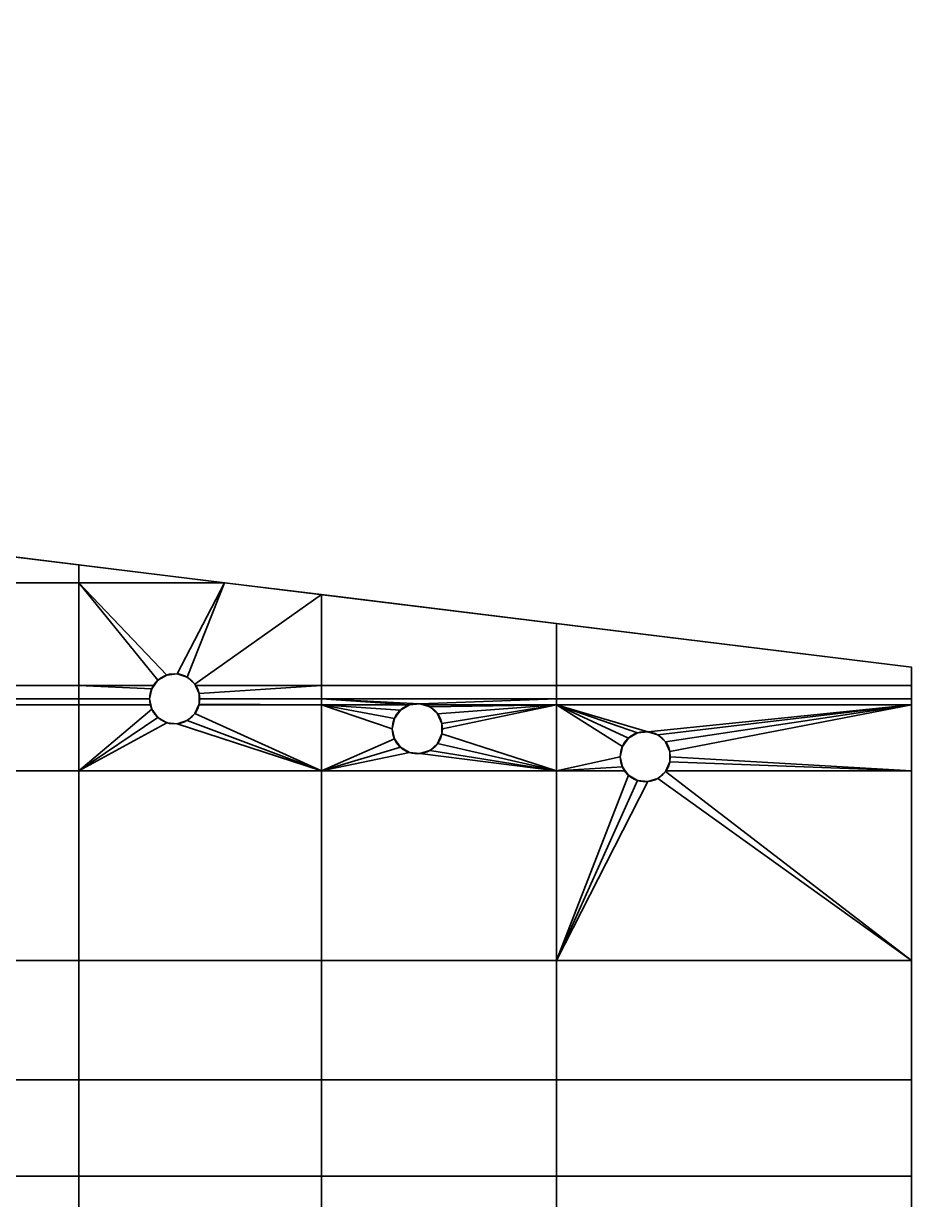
# Model space of a CAD drawing. Header units: millimetres. Extents: x 0 to 430, y 0 to 190.
# Drawn here: x 357.4 to 430, y 93.7 to 189.8 of the extents above; entities that cross this region are included whole.
import ezdxf

# ---------------------------------------------------------------- set-up
doc = ezdxf.new("R2010")
doc.units = ezdxf.units.MM
doc.layers.add('1', color=7, linetype='Continuous', true_color=0xffffff)

# ---------------------------------------------------------------- blocks, each defined once
blk = doc.blocks.new('UG_SURFACE_001')
at = {"layer": '1', "color": 252, "linetype": 'Continuous', "lineweight": 35}
for points in [[(351.986259, 146.781519, 3.5), (351.986259, 144.101843, 3.5), (361.911714, 144.101843, 3.5), (361.911714, 145.562828, 3.5)], [(361.911714, 145.562828, 1.5), (361.911714, 144.101843, 1.5), (351.986259, 144.101843, 1.5), (351.986259, 146.781519, 1.5)], [(351.986259, 146.781519, 3.5), (361.911714, 145.562828, 3.5), (361.911714, 145.562828, 1.5), (351.986259, 146.781519, 1.5)], [(361.911714, 145.562828, 3.5), (361.911714, 144.101843, 3.5), (373.81047, 144.101843, 3.5)], [(373.81047, 144.101843, 1.5), (361.911714, 144.101843, 1.5), (361.911714, 145.562828, 1.5)], [(361.911714, 145.562828, 3.5), (373.81047, 144.101843, 3.5), (373.81047, 144.101843, 1.5), (361.911714, 145.562828, 1.5)], [(361.911714, 144.101843, 3.5), (351.986259, 144.101843, 3.5), (351.986259, 135.707468, 3.5), (361.911714, 135.707468, 3.5)], [(361.911714, 135.707468, 1.5), (351.986259, 135.707468, 1.5), (351.986259, 144.101843, 1.5), (361.911714, 144.101843, 1.5)], [(361.911714, 144.101843, 3.5), (368.362904, 136.125743, 3.5), (369.101137, 136.551961, 3.5)], [(361.911714, 144.101843, 3.5), (361.911714, 135.707468, 3.5), (368.059009, 135.707468, 3.5), (368.362904, 136.125743, 3.5)], [(369.101137, 136.551961, 3.5), (369.948894, 136.64107, 3.5), (373.81047, 144.101843, 3.5), (361.911714, 144.101843, 3.5)], [(361.911714, 144.101843, 1.5), (373.81047, 144.101843, 1.5), (369.948894, 136.64107, 1.5), (369.101137, 136.551961, 1.5)], [(369.101137, 136.551961, 1.5), (368.362904, 136.125743, 1.5), (361.911714, 144.101843, 1.5)], [(368.362904, 136.125743, 1.5), (368.059009, 135.707468, 1.5), (361.911714, 135.707468, 1.5), (361.911714, 144.101843, 1.5)], [(373.81047, 144.101843, 3.5), (369.948894, 136.64107, 3.5), (370.759636, 136.377648, 3.5)], [(370.759636, 136.377648, 1.5), (369.948894, 136.64107, 1.5), (373.81047, 144.101843, 1.5)], [(370.759636, 136.377648, 3.5), (371.393114, 135.807261, 3.5), (381.741375, 143.128052, 3.5), (373.81047, 144.101843, 3.5)], [(373.81047, 144.101843, 1.5), (381.741375, 143.128052, 1.5), (371.393114, 135.807261, 1.5), (370.759636, 136.377648, 1.5)], [(373.81047, 144.101843, 3.5), (381.741375, 143.128052, 3.5), (381.741375, 143.128052, 1.5), (373.81047, 144.101843, 1.5)], [(371.393114, 135.807261, 3.5), (371.43752, 135.707468, 3.5), (381.741375, 135.707468, 3.5), (381.741375, 143.128052, 3.5)], [(381.741375, 143.128052, 1.5), (381.741375, 135.707468, 1.5), (371.43752, 135.707468, 1.5), (371.393114, 135.807261, 1.5)], [(381.741375, 143.128052, 3.5), (381.741375, 135.707468, 3.5), (400.966197, 135.707468, 3.5), (400.966197, 140.767545, 3.5)], [(400.966197, 140.767545, 1.5), (400.966197, 135.707468, 1.5), (381.741375, 135.707468, 1.5), (381.741375, 143.128052, 1.5)], [(381.741375, 143.128052, 3.5), (400.966197, 140.767545, 3.5), (400.966197, 140.767545, 1.5), (381.741375, 143.128052, 1.5)], [(400.966197, 140.767545, 3.5), (400.966197, 135.707468, 3.5), (430.000007, 135.707468, 3.5), (430.000007, 137.202635, 3.5)], [(430.000007, 137.202635, 1.5), (430.000007, 135.707468, 1.5), (400.966197, 135.707468, 1.5), (400.966197, 140.767545, 1.5)], [(400.966197, 140.767545, 3.5), (430.000007, 137.202635, 3.5), (430.000007, 137.202635, 1.5), (400.966197, 140.767545, 1.5)], [(369.101137, 136.551961, 1.5), (369.101137, 136.551961, 3.5), (368.362904, 136.125743, 3.5), (368.362904, 136.125743, 1.5)], [(369.948894, 136.64107, 1.5), (369.948894, 136.64107, 3.5), (369.101137, 136.551961, 3.5), (369.101137, 136.551961, 1.5)], [(370.759636, 136.377648, 1.5), (370.759636, 136.377648, 3.5), (369.948894, 136.64107, 3.5), (369.948894, 136.64107, 1.5)], [(430.000007, 135.707468, 1.5), (430.000007, 137.202635, 1.5), (430.000007, 137.202635, 3.5), (430.000007, 135.707468, 3.5)], [(361.911714, 135.707468, 3.5), (351.986259, 135.707468, 3.5), (351.986259, 134.602293, 3.5), (361.911714, 134.602293, 3.5)], [(361.911714, 134.602293, 1.5), (351.986259, 134.602293, 1.5), (351.986259, 135.707468, 1.5), (361.911714, 135.707468, 1.5)], [(361.911714, 135.707468, 3.5), (361.911714, 134.602293, 3.5), (367.684633, 134.602293, 3.5), (367.861867, 135.436103, 3.5)], [(367.861867, 135.436103, 3.5), (368.059009, 135.707468, 3.5), (361.911714, 135.707468, 3.5)], [(361.911714, 135.707468, 1.5), (368.059009, 135.707468, 1.5), (367.861867, 135.436103, 1.5)], [(367.861867, 135.436103, 1.5), (367.684633, 134.602293, 1.5), (361.911714, 134.602293, 1.5), (361.911714, 135.707468, 1.5)], [(368.059009, 135.707468, 3.5), (367.861867, 135.436103, 3.5), (367.861867, 135.436103, 1.5), (368.059009, 135.707468, 1.5)], [(368.059009, 135.707468, 1.5), (368.362904, 136.125743, 1.5), (368.362904, 136.125743, 3.5), (368.059009, 135.707468, 3.5)], [(371.393114, 135.807261, 1.5), (371.393114, 135.807261, 3.5), (370.759636, 136.377648, 3.5), (370.759636, 136.377648, 1.5)], [(371.43752, 135.707468, 3.5), (371.393114, 135.807261, 3.5), (371.393114, 135.807261, 1.5), (371.43752, 135.707468, 1.5)], [(381.741375, 135.707468, 3.5), (371.43752, 135.707468, 3.5), (371.739835, 135.028511, 3.5)], [(371.739835, 135.028511, 1.5), (371.43752, 135.707468, 1.5), (381.741375, 135.707468, 1.5)], [(371.43752, 135.707468, 1.5), (371.739835, 135.028511, 1.5), (371.739835, 135.028511, 3.5), (371.43752, 135.707468, 3.5)], [(371.739835, 135.028511, 3.5), (371.739835, 134.602293, 3.5), (381.741375, 134.602293, 3.5), (381.741375, 135.707468, 3.5)], [(381.741375, 135.707468, 1.5), (381.741375, 134.602293, 1.5), (371.784627, 134.602293, 1.5), (371.739835, 135.028511, 1.5)], [(400.966197, 135.707468, 3.5), (381.741375, 135.707468, 3.5), (381.741375, 134.602293, 3.5), (400.966197, 134.602293, 3.5)], [(400.966197, 134.602293, 1.5), (381.741375, 134.602293, 1.5), (381.741375, 135.707468, 1.5), (400.966197, 135.707468, 1.5)], [(430.000007, 135.707468, 3.5), (400.966197, 135.707468, 3.5), (400.966197, 134.602293, 3.5), (430.000007, 134.602293, 3.5)], [(430.000007, 134.602293, 1.5), (400.966197, 134.602293, 1.5), (400.966197, 135.707468, 1.5), (430.000007, 135.707468, 1.5)], [(430.000007, 135.707468, 3.5), (430.000007, 134.602293, 3.5), (430.000007, 134.602293, 1.5), (430.000007, 135.707468, 1.5)], [(361.911714, 134.602293, 3.5), (351.986259, 134.602293, 3.5), (351.986259, 134.107456, 3.5), (361.911714, 134.107456, 3.5)], [(361.911714, 134.107456, 1.5), (351.986259, 134.107456, 1.5), (351.986259, 134.602293, 1.5), (361.911714, 134.602293, 1.5)], [(367.684633, 134.602293, 3.5), (361.911714, 134.602293, 3.5), (361.911714, 134.107456, 3.5), (367.789805, 134.107456, 3.5)], [(367.789805, 134.107456, 1.5), (361.911714, 134.107456, 1.5), (361.911714, 134.602293, 1.5), (367.684633, 134.602293, 1.5)], [(367.861867, 135.436103, 1.5), (367.861867, 135.436103, 3.5), (367.684633, 134.602293, 3.5), (367.684633, 134.602293, 1.5)], [(367.789805, 134.107456, 1.5), (367.684633, 134.602293, 1.5), (367.684633, 134.602293, 3.5), (367.789805, 134.107456, 3.5)], [(371.784627, 134.602293, 1.5), (371.739835, 134.602293, 3.5), (371.739835, 135.028511, 3.5)], [(371.739835, 135.028511, 3.5), (371.739835, 135.028511, 1.5), (371.784627, 134.602293, 1.5)], [(381.741375, 134.107456, 3.5), (381.741375, 134.602293, 3.5), (371.739835, 134.602293, 3.5), (371.739835, 134.176075, 3.5)], [(371.739835, 134.176075, 1.5), (371.784627, 134.602293, 1.5), (381.741375, 134.602293, 1.5), (381.741375, 134.107456, 1.5)], [(371.784627, 134.602293, 1.5), (371.739835, 134.176075, 1.5), (371.739835, 134.176075, 3.5)], [(371.739835, 134.176075, 3.5), (371.739835, 134.602293, 3.5), (371.784627, 134.602293, 1.5)], [(381.741375, 134.602293, 3.5), (388.952047, 134.114578, 3.5), (389.799833, 134.203672, 3.5)], [(389.799833, 134.203672, 3.5), (400.966197, 134.602293, 3.5), (381.741375, 134.602293, 3.5)], [(381.741375, 134.602293, 3.5), (381.741375, 134.107456, 3.5), (388.939738, 134.107456, 3.5), (388.952047, 134.114578, 3.5)], [(381.741375, 134.602293, 1.5), (400.966197, 134.602293, 1.5), (389.799833, 134.203672, 1.5)], [(389.799833, 134.203672, 1.5), (388.952047, 134.114578, 1.5), (381.741375, 134.602293, 1.5)], [(388.952047, 134.114578, 1.5), (388.939738, 134.107456, 1.5), (381.741375, 134.107456, 1.5), (381.741375, 134.602293, 1.5)], [(389.799833, 134.203672, 3.5), (390.095979, 134.107456, 3.5), (400.966197, 134.107456, 3.5), (400.966197, 134.602293, 3.5)], [(400.966197, 134.602293, 1.5), (400.966197, 134.107456, 1.5), (390.095979, 134.107456, 1.5), (389.799833, 134.203672, 1.5)], [(430.000007, 134.602293, 3.5), (400.966197, 134.602293, 3.5), (400.966197, 134.107456, 3.5), (430.000007, 134.107456, 3.5)], [(430.000007, 134.107456, 1.5), (400.966197, 134.107456, 1.5), (400.966197, 134.602293, 1.5), (430.000007, 134.602293, 1.5)], [(430.000007, 134.602293, 3.5), (430.000007, 134.107456, 3.5), (430.000007, 134.107456, 1.5), (430.000007, 134.602293, 1.5)], [(361.911714, 134.107456, 3.5), (351.986259, 134.107456, 3.5), (351.986259, 128.726453, 3.5), (361.911714, 128.726453, 3.5)], [(361.911714, 128.726453, 1.5), (351.986259, 128.726453, 1.5), (351.986259, 134.107456, 1.5), (361.911714, 134.107456, 1.5)], [(367.861867, 133.768484, 3.5), (367.789805, 134.107456, 3.5), (361.911714, 134.107456, 3.5), (361.911714, 128.726453, 3.5)], [(361.911714, 128.726453, 1.5), (361.911714, 134.107456, 1.5), (367.789805, 134.107456, 1.5), (367.861867, 133.768484, 1.5)], [(368.362904, 133.078843, 3.5), (367.861867, 133.768484, 3.5), (361.911714, 128.726453, 3.5)], [(361.911714, 128.726453, 1.5), (367.861867, 133.768484, 1.5), (368.362904, 133.078843, 1.5)], [(367.789805, 134.107456, 3.5), (367.861867, 133.768484, 3.5), (367.861867, 133.768484, 1.5), (367.789805, 134.107456, 1.5)], [(367.861867, 133.768484, 1.5), (367.861867, 133.768484, 3.5), (368.362904, 133.078843, 3.5), (368.362904, 133.078843, 1.5)], [(381.741375, 128.726453, 3.5), (381.741375, 134.107456, 3.5), (371.709257, 134.107456, 3.5), (371.393114, 133.397341, 3.5)], [(371.393114, 133.397341, 1.5), (371.709257, 134.107456, 1.5), (381.741375, 134.107456, 1.5), (381.741375, 128.726453, 1.5)], [(371.709257, 134.107456, 1.5), (371.393114, 133.397341, 1.5), (371.393114, 133.397341, 3.5), (371.709257, 134.107456, 3.5)], [(371.739835, 134.176075, 3.5), (371.709257, 134.107456, 3.5), (381.741375, 134.107456, 3.5)], [(381.741375, 134.107456, 1.5), (371.709257, 134.107456, 1.5), (371.739835, 134.176075, 1.5)], [(371.709257, 134.107456, 3.5), (371.739835, 134.176075, 3.5), (371.739835, 134.176075, 1.5), (371.709257, 134.107456, 1.5)], [(381.741375, 134.107456, 3.5), (381.741375, 128.726453, 3.5), (387.712777, 131.331101, 3.5), (387.535542, 132.16491, 3.5)], [(387.535542, 132.16491, 3.5), (387.712777, 132.99872, 3.5), (381.741375, 134.107456, 3.5)], [(387.712777, 132.99872, 3.5), (388.213813, 133.68836, 3.5), (381.741375, 134.107456, 3.5)], [(388.213813, 133.68836, 3.5), (388.939738, 134.107456, 3.5), (381.741375, 134.107456, 3.5)], [(381.741375, 134.107456, 1.5), (387.712777, 132.99872, 1.5), (387.535542, 132.16491, 1.5)], [(387.535542, 132.16491, 1.5), (387.712777, 131.331101, 1.5), (381.741375, 128.726453, 1.5), (381.741375, 134.107456, 1.5)], [(381.741375, 134.107456, 1.5), (388.213813, 133.68836, 1.5), (387.712777, 132.99872, 1.5)], [(381.741375, 134.107456, 1.5), (388.939738, 134.107456, 1.5), (388.213813, 133.68836, 1.5)], [(388.213813, 133.68836, 1.5), (388.213813, 133.68836, 3.5), (387.712777, 132.99872, 3.5), (387.712777, 132.99872, 1.5)], [(388.939738, 134.107456, 3.5), (388.213813, 133.68836, 3.5), (388.213813, 133.68836, 1.5), (388.939738, 134.107456, 1.5)], [(388.939738, 134.107456, 1.5), (388.952047, 134.114578, 1.5), (388.952047, 134.114578, 3.5), (388.939738, 134.107456, 3.5)], [(389.799833, 134.203672, 1.5), (389.799833, 134.203672, 3.5), (388.952047, 134.114578, 3.5), (388.952047, 134.114578, 1.5)], [(390.095979, 134.107456, 3.5), (389.799833, 134.203672, 3.5), (389.799833, 134.203672, 1.5), (390.095979, 134.107456, 1.5)], [(400.966197, 134.107456, 3.5), (390.095979, 134.107456, 3.5), (390.610546, 133.940265, 3.5)], [(390.610546, 133.940265, 1.5), (390.095979, 134.107456, 1.5), (400.966197, 134.107456, 1.5)], [(390.095979, 134.107456, 1.5), (390.610546, 133.940265, 1.5), (390.610546, 133.940265, 3.5), (390.095979, 134.107456, 3.5)], [(390.610546, 133.940265, 3.5), (391.244024, 133.369863, 3.5), (400.966197, 134.107456, 3.5)], [(400.966197, 134.107456, 1.5), (391.244024, 133.369863, 1.5), (390.610546, 133.940265, 1.5)], [(391.244024, 133.369863, 1.5), (391.244024, 133.369863, 3.5), (390.610546, 133.940265, 3.5), (390.610546, 133.940265, 1.5)], [(391.244024, 133.369863, 3.5), (391.590744, 132.591128, 3.5), (400.966197, 134.107456, 3.5)], [(391.590744, 132.591128, 1.5), (391.244024, 133.369863, 1.5), (400.966197, 134.107456, 1.5)], [(400.966197, 128.726453, 3.5), (400.966197, 134.107456, 3.5), (391.590744, 132.591128, 3.5), (391.590744, 131.738693, 3.5)], [(400.966197, 134.107456, 1.5), (400.966197, 128.726453, 1.5), (391.590744, 131.738693, 1.5), (391.635537, 132.16491, 1.5)], [(391.635537, 132.16491, 1.5), (391.590744, 132.591128, 1.5), (400.966197, 134.107456, 1.5)], [(400.966197, 134.107456, 3.5), (407.593369, 131.825715, 3.5), (408.441156, 131.914809, 3.5)], [(400.966197, 134.107456, 3.5), (406.855136, 131.399497, 3.5), (407.593369, 131.825715, 3.5)], [(400.966197, 134.107456, 3.5), (406.3541, 130.709857, 3.5), (406.855136, 131.399497, 3.5)], [(406.176865, 129.876047, 3.5), (406.3541, 130.709857, 3.5), (400.966197, 134.107456, 3.5), (400.966197, 128.726453, 3.5)], [(408.441156, 131.914809, 3.5), (430.000007, 134.107456, 3.5), (400.966197, 134.107456, 3.5)], [(400.966197, 134.107456, 1.5), (430.000007, 134.107456, 1.5), (408.441156, 131.914809, 1.5)], [(408.441156, 131.914809, 1.5), (407.593369, 131.825715, 1.5), (400.966197, 134.107456, 1.5)], [(400.966197, 128.726453, 1.5), (400.966197, 134.107456, 1.5), (406.3541, 130.709857, 1.5), (406.176865, 129.876047, 1.5)], [(407.593369, 131.825715, 1.5), (406.855136, 131.399497, 1.5), (400.966197, 134.107456, 1.5)], [(406.855136, 131.399497, 1.5), (406.3541, 130.709857, 1.5), (400.966197, 134.107456, 1.5)], [(430.000007, 134.107456, 3.5), (408.441156, 131.914809, 3.5), (409.251869, 131.651402, 3.5)], [(409.251869, 131.651402, 1.5), (408.441156, 131.914809, 1.5), (430.000007, 134.107456, 1.5)], [(409.251869, 131.651402, 3.5), (409.885347, 131.081, 3.5), (430.000007, 134.107456, 3.5)], [(430.000007, 134.107456, 1.5), (409.885347, 131.081, 1.5), (409.251869, 131.651402, 1.5)], [(409.885347, 131.081, 3.5), (410.232067, 130.302265, 3.5), (430.000007, 134.107456, 3.5)], [(410.232067, 130.302265, 1.5), (409.885347, 131.081, 1.5), (430.000007, 134.107456, 1.5)], [(410.232067, 130.302265, 3.5), (410.232067, 129.449829, 3.5), (430.000007, 128.726453, 3.5), (430.000007, 134.107456, 3.5)], [(410.27686, 129.876047, 1.5), (410.232067, 130.302265, 1.5), (430.000007, 134.107456, 1.5), (430.000007, 128.726453, 1.5)], [(430.000007, 134.107456, 3.5), (430.000007, 128.726453, 3.5), (430.000007, 128.726453, 1.5), (430.000007, 134.107456, 1.5)], [(369.101137, 132.652625, 3.5), (368.362904, 133.078843, 3.5), (361.911714, 128.726453, 3.5)], [(361.911714, 128.726453, 1.5), (368.362904, 133.078843, 1.5), (369.101137, 132.652625, 1.5)], [(368.362904, 133.078843, 1.5), (368.362904, 133.078843, 3.5), (369.101137, 132.652625, 3.5), (369.101137, 132.652625, 1.5)], [(370.759636, 132.826939, 3.5), (369.948894, 132.563531, 3.5), (381.741375, 128.726453, 3.5)], [(381.741375, 128.726453, 1.5), (369.948894, 132.563531, 1.5), (370.759636, 132.826939, 1.5)], [(369.948894, 132.563531, 1.5), (369.948894, 132.563531, 3.5), (370.759636, 132.826939, 3.5), (370.759636, 132.826939, 1.5)], [(381.741375, 128.726453, 3.5), (371.393114, 133.397341, 3.5), (370.759636, 132.826939, 3.5)], [(370.759636, 132.826939, 1.5), (371.393114, 133.397341, 1.5), (381.741375, 128.726453, 1.5)], [(370.759636, 132.826939, 1.5), (370.759636, 132.826939, 3.5), (371.393114, 133.397341, 3.5), (371.393114, 133.397341, 1.5)], [(387.712777, 132.99872, 1.5), (387.712777, 132.99872, 3.5), (387.535542, 132.16491, 3.5), (387.535542, 132.16491, 1.5)], [(391.590744, 132.591128, 1.5), (391.590744, 132.591128, 3.5), (391.244024, 133.369863, 3.5), (391.244024, 133.369863, 1.5)], [(361.911714, 128.726453, 3.5), (381.741375, 128.726453, 3.5), (369.948894, 132.563531, 3.5), (369.101137, 132.652625, 3.5)], [(369.101137, 132.652625, 1.5), (369.948894, 132.563531, 1.5), (381.741375, 128.726453, 1.5), (361.911714, 128.726453, 1.5)], [(369.101137, 132.652625, 1.5), (369.101137, 132.652625, 3.5), (369.948894, 132.563531, 3.5), (369.948894, 132.563531, 1.5)], [(387.535542, 132.16491, 1.5), (387.535542, 132.16491, 3.5), (387.712777, 131.331101, 3.5), (387.712777, 131.331101, 1.5)], [(400.966197, 128.726453, 3.5), (391.590744, 131.738693, 3.5), (391.244024, 130.959943, 3.5)], [(400.966197, 128.726453, 1.5), (391.244024, 130.959943, 1.5), (391.590744, 131.738693, 1.5)], [(391.244024, 130.959943, 1.5), (391.244024, 130.959943, 3.5), (391.590744, 131.738693, 3.5), (391.590744, 131.738693, 1.5)], [(391.590744, 132.591128, 3.5), (391.590744, 132.591128, 1.5), (391.635537, 132.16491, 1.5)], [(391.635537, 132.16491, 1.5), (391.590744, 131.738693, 3.5), (391.590744, 132.591128, 3.5)], [(391.635537, 132.16491, 1.5), (391.590744, 131.738693, 1.5), (391.590744, 131.738693, 3.5)], [(407.593369, 131.825715, 1.5), (407.593369, 131.825715, 3.5), (406.855136, 131.399497, 3.5), (406.855136, 131.399497, 1.5)], [(408.441156, 131.914809, 1.5), (408.441156, 131.914809, 3.5), (407.593369, 131.825715, 3.5), (407.593369, 131.825715, 1.5)], [(409.251869, 131.651402, 1.5), (409.251869, 131.651402, 3.5), (408.441156, 131.914809, 3.5), (408.441156, 131.914809, 1.5)], [(388.213813, 130.64146, 3.5), (387.712777, 131.331101, 3.5), (381.741375, 128.726453, 3.5)], [(381.741375, 128.726453, 1.5), (387.712777, 131.331101, 1.5), (388.213813, 130.64146, 1.5)], [(387.712777, 131.331101, 1.5), (387.712777, 131.331101, 3.5), (388.213813, 130.64146, 3.5), (388.213813, 130.64146, 1.5)], [(400.966197, 128.726453, 3.5), (391.244024, 130.959943, 3.5), (390.610546, 130.389556, 3.5)], [(390.610546, 130.389556, 1.5), (391.244024, 130.959943, 1.5), (400.966197, 128.726453, 1.5)], [(390.610546, 130.389556, 1.5), (390.610546, 130.389556, 3.5), (391.244024, 130.959943, 3.5), (391.244024, 130.959943, 1.5)], [(406.855136, 131.399497, 1.5), (406.855136, 131.399497, 3.5), (406.3541, 130.709857, 3.5), (406.3541, 130.709857, 1.5)], [(409.885347, 131.081, 1.5), (409.885347, 131.081, 3.5), (409.251869, 131.651402, 3.5), (409.251869, 131.651402, 1.5)], [(410.232067, 130.302265, 1.5), (410.232067, 130.302265, 3.5), (409.885347, 131.081, 3.5), (409.885347, 131.081, 1.5)], [(388.952047, 130.215243, 3.5), (388.213813, 130.64146, 3.5), (381.741375, 128.726453, 3.5)], [(381.741375, 128.726453, 1.5), (388.213813, 130.64146, 1.5), (388.952047, 130.215243, 1.5)], [(381.741375, 128.726453, 3.5), (400.966197, 128.726453, 3.5), (389.799833, 130.126134, 3.5), (388.952047, 130.215243, 3.5)], [(388.952047, 130.215243, 1.5), (389.799833, 130.126134, 1.5), (400.966197, 128.726453, 1.5), (381.741375, 128.726453, 1.5)], [(388.213813, 130.64146, 1.5), (388.213813, 130.64146, 3.5), (388.952047, 130.215243, 3.5), (388.952047, 130.215243, 1.5)], [(388.952047, 130.215243, 1.5), (388.952047, 130.215243, 3.5), (389.799833, 130.126134, 3.5), (389.799833, 130.126134, 1.5)], [(390.610546, 130.389556, 3.5), (389.799833, 130.126134, 3.5), (400.966197, 128.726453, 3.5)], [(400.966197, 128.726453, 1.5), (389.799833, 130.126134, 1.5), (390.610546, 130.389556, 1.5)], [(389.799833, 130.126134, 1.5), (389.799833, 130.126134, 3.5), (390.610546, 130.389556, 3.5), (390.610546, 130.389556, 1.5)], [(400.966197, 128.726453, 3.5), (406.3541, 129.042238, 3.5), (406.176865, 129.876047, 3.5)], [(406.176865, 129.876047, 1.5), (406.3541, 129.042238, 1.5), (400.966197, 128.726453, 1.5)], [(406.3541, 130.709857, 1.5), (406.3541, 130.709857, 3.5), (406.176865, 129.876047, 3.5), (406.176865, 129.876047, 1.5)], [(406.176865, 129.876047, 1.5), (406.176865, 129.876047, 3.5), (406.3541, 129.042238, 3.5), (406.3541, 129.042238, 1.5)], [(410.232067, 130.302265, 3.5), (410.232067, 130.302265, 1.5), (410.27686, 129.876047, 1.5)], [(410.27686, 129.876047, 1.5), (410.232067, 129.449829, 3.5), (410.232067, 130.302265, 3.5)], [(430.000007, 128.726453, 1.5), (410.232067, 129.449829, 1.5), (410.27686, 129.876047, 1.5)], [(410.27686, 129.876047, 1.5), (410.232067, 129.449829, 1.5), (410.232067, 129.449829, 3.5)], [(400.966197, 128.726453, 3.5), (406.583518, 128.726453, 3.5), (406.3541, 129.042238, 3.5)], [(406.3541, 129.042238, 1.5), (406.583518, 128.726453, 1.5), (400.966197, 128.726453, 1.5)], [(406.583518, 128.726453, 1.5), (406.3541, 129.042238, 1.5), (406.3541, 129.042238, 3.5), (406.583518, 128.726453, 3.5)], [(410.232067, 129.449829, 3.5), (409.909993, 128.726453, 3.5), (430.000007, 128.726453, 3.5)], [(430.000007, 128.726453, 1.5), (409.909993, 128.726453, 1.5), (410.232067, 129.449829, 1.5)], [(409.909993, 128.726453, 3.5), (410.232067, 129.449829, 3.5), (410.232067, 129.449829, 1.5), (409.909993, 128.726453, 1.5)], [(361.911714, 128.726453, 3.5), (351.986259, 128.726453, 3.5), (351.986259, 113.211535, 3.5), (361.911714, 113.211535, 3.5)], [(361.911714, 113.211535, 1.5), (351.986259, 113.211535, 1.5), (351.986259, 128.726453, 1.5), (361.911714, 128.726453, 1.5)], [(381.741375, 128.726453, 3.5), (361.911714, 128.726453, 3.5), (361.911714, 113.211535, 3.5), (381.741375, 113.211535, 3.5)], [(381.741375, 113.211535, 1.5), (361.911714, 113.211535, 1.5), (361.911714, 128.726453, 1.5), (381.741375, 128.726453, 1.5)], [(400.966197, 128.726453, 3.5), (381.741375, 128.726453, 3.5), (381.741375, 113.211535, 3.5), (400.966197, 113.211535, 3.5)], [(400.966197, 113.211535, 1.5), (381.741375, 113.211535, 1.5), (381.741375, 128.726453, 1.5), (400.966197, 128.726453, 1.5)], [(406.855136, 128.352597, 3.5), (406.583518, 128.726453, 3.5), (400.966197, 128.726453, 3.5), (400.966197, 113.211535, 3.5)], [(400.966197, 113.211535, 1.5), (400.966197, 128.726453, 1.5), (406.583518, 128.726453, 1.5), (406.855136, 128.352597, 1.5)], [(407.593369, 127.926379, 3.5), (406.855136, 128.352597, 3.5), (400.966197, 113.211535, 3.5)], [(400.966197, 113.211535, 1.5), (406.855136, 128.352597, 1.5), (407.593369, 127.926379, 1.5)], [(409.251869, 128.100693, 3.5), (408.441156, 127.83727, 3.5), (400.966197, 113.211535, 3.5), (430.000007, 113.211535, 3.5)], [(430.000007, 113.211535, 1.5), (400.966197, 113.211535, 1.5), (408.441156, 127.83727, 1.5), (409.251869, 128.100693, 1.5)], [(400.966197, 113.211535, 3.5), (408.441156, 127.83727, 3.5), (407.593369, 127.926379, 3.5)], [(407.593369, 127.926379, 1.5), (408.441156, 127.83727, 1.5), (400.966197, 113.211535, 1.5)], [(406.583518, 128.726453, 3.5), (406.855136, 128.352597, 3.5), (406.855136, 128.352597, 1.5), (406.583518, 128.726453, 1.5)], [(406.855136, 128.352597, 1.5), (406.855136, 128.352597, 3.5), (407.593369, 127.926379, 3.5), (407.593369, 127.926379, 1.5)], [(407.593369, 127.926379, 1.5), (407.593369, 127.926379, 3.5), (408.441156, 127.83727, 3.5), (408.441156, 127.83727, 1.5)], [(408.441156, 127.83727, 1.5), (408.441156, 127.83727, 3.5), (409.251869, 128.100693, 3.5), (409.251869, 128.100693, 1.5)], [(430.000007, 113.211535, 3.5), (409.885347, 128.67108, 3.5), (409.251869, 128.100693, 3.5)], [(409.251869, 128.100693, 1.5), (409.885347, 128.67108, 1.5), (430.000007, 113.211535, 1.5)], [(409.251869, 128.100693, 1.5), (409.251869, 128.100693, 3.5), (409.885347, 128.67108, 3.5), (409.885347, 128.67108, 1.5)], [(430.000007, 113.211535, 3.5), (430.000007, 128.726453, 3.5), (409.909993, 128.726453, 3.5), (409.885347, 128.67108, 3.5)], [(409.885347, 128.67108, 1.5), (409.909993, 128.726453, 1.5), (430.000007, 128.726453, 1.5), (430.000007, 113.211535, 1.5)], [(409.909993, 128.726453, 1.5), (409.885347, 128.67108, 1.5), (409.885347, 128.67108, 3.5), (409.909993, 128.726453, 3.5)], [(430.000007, 128.726453, 3.5), (430.000007, 113.211535, 3.5), (430.000007, 113.211535, 1.5), (430.000007, 128.726453, 1.5)], [(361.911714, 113.211535, 3.5), (351.986259, 113.211535, 3.5), (351.986259, 103.461534, 3.5), (361.911714, 103.461534, 3.5)], [(361.911714, 103.461534, 1.5), (351.986259, 103.461534, 1.5), (351.986259, 113.211535, 1.5), (361.911714, 113.211535, 1.5)], [(381.741375, 113.211535, 3.5), (361.911714, 113.211535, 3.5), (361.911714, 103.461534, 3.5), (381.741375, 103.461534, 3.5)], [(381.741375, 103.461534, 1.5), (361.911714, 103.461534, 1.5), (361.911714, 113.211535, 1.5), (381.741375, 113.211535, 1.5)], [(400.966197, 113.211535, 3.5), (381.741375, 113.211535, 3.5), (381.741375, 103.461534, 3.5), (400.966197, 103.461534, 3.5)], [(400.966197, 103.461534, 1.5), (381.741375, 103.461534, 1.5), (381.741375, 113.211535, 1.5), (400.966197, 113.211535, 1.5)], [(430.000007, 113.211535, 3.5), (400.966197, 113.211535, 3.5), (400.966197, 103.461534, 3.5), (430.000007, 103.461534, 3.5)], [(430.000007, 103.461534, 1.5), (400.966197, 103.461534, 1.5), (400.966197, 113.211535, 1.5), (430.000007, 113.211535, 1.5)], [(430.000007, 113.211535, 3.5), (430.000007, 103.461534, 3.5), (430.000007, 103.461534, 1.5), (430.000007, 113.211535, 1.5)], [(361.911714, 103.461534, 3.5), (351.986259, 103.461534, 3.5), (351.986259, 95.571034, 3.5), (361.911714, 95.571034, 3.5)], [(361.911714, 95.571034, 1.5), (351.986259, 95.571034, 1.5), (351.986259, 103.461534, 1.5), (361.911714, 103.461534, 1.5)], [(381.741375, 103.461534, 3.5), (361.911714, 103.461534, 3.5), (361.911714, 95.571034, 3.5), (381.741375, 95.571034, 3.5)], [(381.741375, 95.571034, 1.5), (361.911714, 95.571034, 1.5), (361.911714, 103.461534, 1.5), (381.741375, 103.461534, 1.5)], [(400.966197, 103.461534, 3.5), (381.741375, 103.461534, 3.5), (381.741375, 95.571034, 3.5), (400.966197, 95.571034, 3.5)], [(400.966197, 95.571034, 1.5), (381.741375, 95.571034, 1.5), (381.741375, 103.461534, 1.5), (400.966197, 103.461534, 1.5)], [(430.000007, 103.461534, 3.5), (400.966197, 103.461534, 3.5), (400.966197, 95.571034, 3.5), (430.000007, 95.571034, 3.5)], [(430.000007, 95.571034, 1.5), (400.966197, 95.571034, 1.5), (400.966197, 103.461534, 1.5), (430.000007, 103.461534, 1.5)], [(430.000007, 103.461534, 3.5), (430.000007, 95.571034, 3.5), (430.000007, 95.571034, 1.5), (430.000007, 103.461534, 1.5)], [(361.911714, 95.571034, 3.5), (351.986259, 95.571034, 3.5), (351.986259, 90.742782, 3.5), (361.911714, 90.742782, 3.5)], [(361.911714, 90.742782, 1.5), (351.986259, 90.742782, 1.5), (351.986259, 95.571034, 1.5), (361.911714, 95.571034, 1.5)], [(381.741375, 95.571034, 3.5), (361.911714, 95.571034, 3.5), (361.911714, 90.742782, 3.5), (381.741375, 90.742782, 3.5)], [(381.741375, 90.742782, 1.5), (361.911714, 90.742782, 1.5), (361.911714, 95.571034, 1.5), (381.741375, 95.571034, 1.5)], [(400.966197, 95.571034, 3.5), (381.741375, 95.571034, 3.5), (381.741375, 90.742782, 3.5), (400.966197, 90.742782, 3.5)], [(400.966197, 90.742782, 1.5), (381.741375, 90.742782, 1.5), (381.741375, 95.571034, 1.5), (400.966197, 95.571034, 1.5)], [(430.000007, 95.571034, 3.5), (400.966197, 95.571034, 3.5), (400.966197, 90.742782, 3.5), (430.000007, 90.742782, 3.5)], [(430.000007, 90.742782, 1.5), (400.966197, 90.742782, 1.5), (400.966197, 95.571034, 1.5), (430.000007, 95.571034, 1.5)], [(430.000007, 95.571034, 3.5), (430.000007, 90.742782, 3.5), (430.000007, 90.742782, 1.5), (430.000007, 95.571034, 1.5)]]:
    blk.add_3dface(points, dxfattribs=at)

msp = doc.modelspace()

# ---------------------------------------------------------------- linework, layer by layer
at = {"layer": '1', "color": 252, "linetype": 'Continuous', "lineweight": 35}
for p, q in [((430, 137.202639, 1.5), (1.5, 189.815823, 1.5)), ((430, 137.202639, 3.5), (1.5, 189.815823, 3.5)), ((430, 59.958194, 1.5), (430, 137.202639, 1.5)), ((430, 137.202639, 1.5), (430, 137.202639, 3.5)), ((430, 59.958194, 3.5), (430, 137.202639, 3.5))]:
    msp.add_line(p, q, dxfattribs=at)
for centre in [(369.734622, 134.602297, 1.5), (389.585545, 132.16491, 1.5), (408.226859, 129.876044, 1.5)]:
    msp.add_circle(centre, 2.05, dxfattribs=at)
at = {"layer": '1', "color": 252, "linetype": 'Continuous', "lineweight": 35, "extrusion": (0, 0, -1)}
for centre in [(-369.734622, 134.602297, -3.5), (-389.585545, 132.16491, -3.5), (-408.226859, 129.876044, -3.5)]:
    msp.add_circle(centre, 2.05, dxfattribs=at)

# ---------------------------------------------------------------- block references
at = {"layer": '1', "color": 252, "linetype": 'Continuous', "lineweight": 35}
msp.add_blockref('UG_SURFACE_001', (0, 0), dxfattribs=at)

doc.saveas('drawing.dxf')
